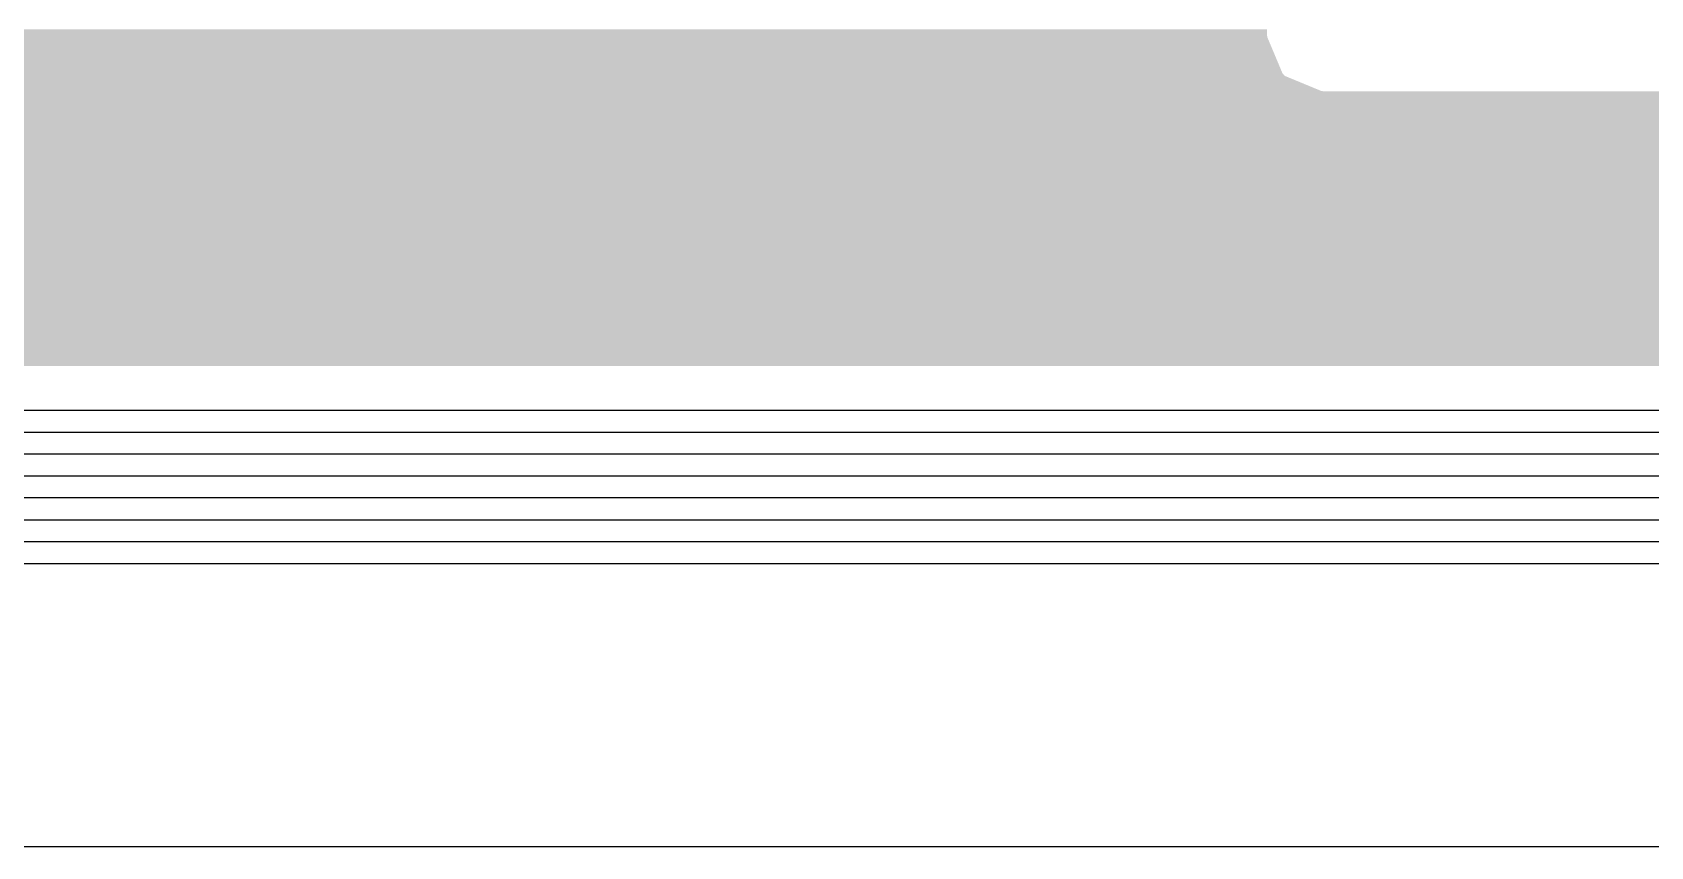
# Model space of a CAD drawing. Extents: x 295 to 953, y 10 to 290.
# Drawn here: x 712.57 to 743.4, y 85 to 100.52 of the extents above; entities that cross this region are included whole.
import ezdxf

# ---------------------------------------------------------------- set-up
doc = ezdxf.new("R2010")
doc.units = 0
doc.header["$LTSCALE"] = 5
doc.header["$MEASUREMENT"] = 0
doc.layers.get('0').update_dxf_attribs({"linetype": 'CONTINUOUS', "lineweight": 25})

msp = doc.modelspace()

# ---------------------------------------------------------------- linework, layer by layer
for p, q in [((547.92, 93.323), (820.335, 93.323)), ((547.501, 92.904), (820.754, 92.904)), ((821.173, 92.485), (547.082, 92.485)), ((546.663, 92.066), (821.592, 92.066)), ((822.011, 91.647), (546.243, 91.647)), ((545.824, 91.228), (822.43, 91.228)), ((822.849, 90.809), (545.405, 90.809)), ((823.269, 90.39), (544.986, 90.39)), ((510.427, 85), (863.527, 85.004)), ((510.427, 85), (863.527, 85.004))]:
    msp.add_line(p, q)
for points in [[(702.895, 100.465), (702.882, 100.582), (736.096, 100.465), (736.096, 100.582)], [(702.801, 100.082), (702.863, 100.227), (736.248, 100.082), (736.187, 100.227)], [(702.863, 100.227), (702.894, 100.382), (736.187, 100.227), (736.122, 100.382)], [(702.894, 100.382), (702.896, 100.424), (736.122, 100.382), (736.104, 100.424)], [(702.897, 100.448), (702.895, 100.465), (736.099, 100.448), (736.096, 100.465)], [(702.896, 100.424), (702.897, 100.448), (736.104, 100.424), (736.099, 100.448)], [(702.593, 99.846), (702.709, 99.953), (736.347, 99.846), (736.302, 99.953)], [(702.709, 99.953), (702.801, 100.082), (736.302, 99.953), (736.248, 100.082)], [(566.175, 99.689), (566.172, 99.7), (736.445, 99.689), (736.426, 99.7)], [(566.209, 99.574), (566.175, 99.689), (736.723, 99.574), (736.445, 99.689)], [(702.149, 99.7), (702.306, 99.717), (736.426, 99.7), (736.412, 99.717)], [(702.306, 99.717), (702.393, 99.745), (736.412, 99.717), (736.389, 99.745)], [(702.393, 99.745), (702.456, 99.766), (736.389, 99.745), (736.38, 99.766)], [(702.456, 99.766), (702.593, 99.846), (736.38, 99.766), (736.347, 99.846)], [(566.202, 99.193), (566.225, 99.366), (776.958, 99.193), (776.958, 99.366)], [(566.225, 99.408), (566.209, 99.574), (737.124, 99.408), (736.723, 99.574)], [(566.226, 99.4), (566.225, 99.408), (737.164, 99.4), (737.124, 99.408)], [(566.225, 99.366), (566.226, 99.4), (776.958, 99.366), (776.958, 99.4)], [(566.06, 98.875), (566.146, 99.027), (776.958, 98.875), (776.958, 99.027)], [(566.146, 99.027), (566.202, 99.193), (776.958, 99.027), (776.958, 99.193)], [(565.809, 98.634), (565.946, 98.742), (776.958, 98.634), (776.958, 98.742)], [(565.946, 98.742), (566.06, 98.875), (776.958, 98.742), (776.958, 98.875)], [(547.082, 96.01), (547.082, 98.487), (776.958, 96.01), (776.958, 98.487)], [(565.312, 98.487), (565.486, 98.503), (776.958, 98.487), (776.958, 98.503)], [(565.486, 98.503), (565.654, 98.553), (776.958, 98.503), (776.958, 98.553)], [(565.654, 98.553), (565.809, 98.634), (776.958, 98.553), (776.958, 98.634)], [(547.208, 95.713), (547.082, 96.01), (776.958, 95.713), (776.958, 96.01)], [(548.637, 94.284), (547.208, 95.713), (776.958, 94.284), (776.958, 95.713)], [(548.924, 94.162), (548.638, 94.284), (776.958, 94.162), (776.958, 94.284)], [(548.934, 94.157), (548.925, 94.162), (550.375, 94.157), (776.958, 94.162)]]:
    msp.add_solid(points)

doc.saveas('drawing.dxf')
